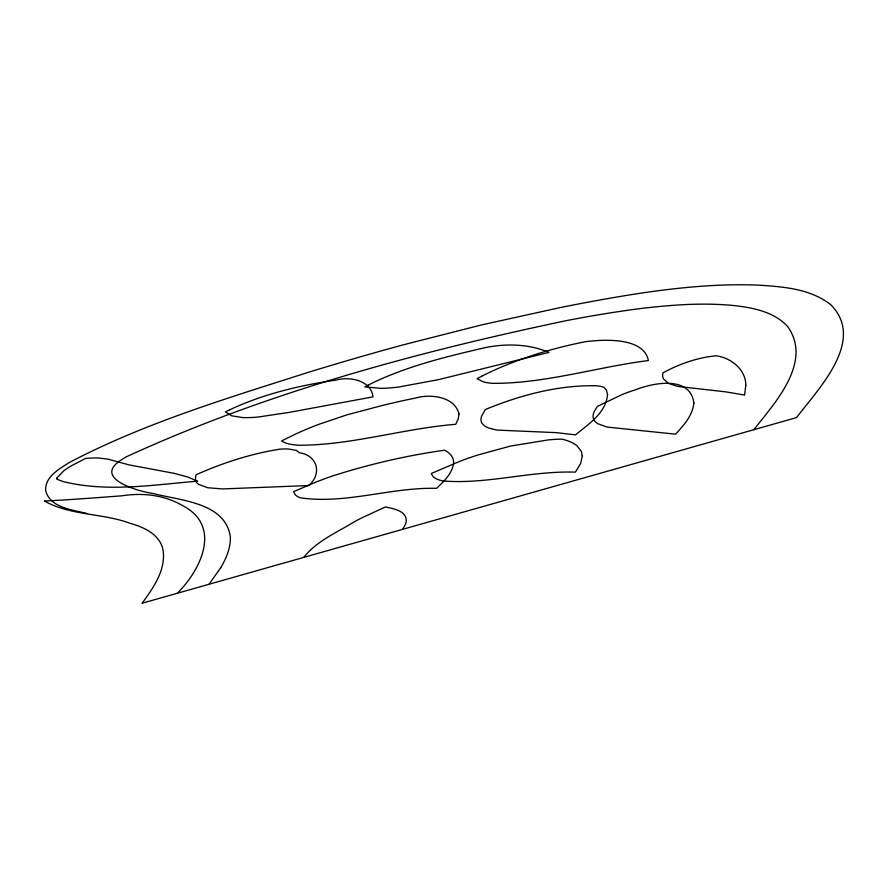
<?xml version="1.0" encoding="UTF-8"?>
<svg xmlns="http://www.w3.org/2000/svg" width="888" height="888" viewBox="0 0 888 888"><rect width="100%" height="100%" fill="white"/><g stroke="black" fill="none" stroke-linecap="round" stroke-linejoin="round"><path stroke-width="1.33" d="M220.624 567.832L209.002 584.26M303.818 557.364C316.483 541.103 336.419 532.745 353.613 522.211A80.819 16.25 -20 0 1 362.004 517.782L385.403 506.959C393.24 508.635 407.215 510.833 406.238 521.556A169.242 34.033 -20 0 1 403.807 527.306L402.353 529.415M177.389 593.228C201.265 569.33 222.044 525.94 182.528 505.538C164.114 494.927 142.535 492.496 121.789 495.837C96.004 497.702 70.23 499.855 44.4 500.976C70.085 515.617 102.153 513.02 129.726 523.187C143.634 527.061 159.962 534.199 163.037 550.005C166.134 570.007 153.236 587.978 142.069 603.252L796.514 417.604C818.336 388.855 866.233 340.326 830.724 304.684C810.755 288.966 784.126 286.802 759.695 285.214C721.078 283.439 682.439 287.19 644.244 292.651A765.523 153.935 -20 0 0 559.829 307.659L481.651 324.897L402.597 345.01A729.403 146.664 -20 0 0 309.956 371.817C228.383 397.902 145.41 422.61 69.275 462.526C59.13 469.108 44.655 476.745 45.688 490.909C50.561 507.969 72.305 509.645 86.802 513.497M753.745 429.737C774.935 402.908 812.698 362.215 787.8 326.684C774.569 312.121 754.056 307.914 735.342 305.705C703.152 302.32 670.684 304.895 638.661 308.78A611.521 122.966 -20 0 0 567.388 320.424C416.905 352.014 266.711 392.441 126.629 456.665A46.653 9.38 -20 0 0 119.469 461.15C93.518 479.376 140.681 491.963 153.491 493.562C179.942 500.632 225.186 502.275 230.314 536.574A719.003 144.578 -20 0 1 220.635 567.832M607.547 394.372C606.293 412.754 588.411 424.142 575.513 434.854L555.977 432.623L496.958 430.092L488.211 427.905L484.293 425.763L481.884 423.077A171.173 34.421 -20 0 1 481.618 416.106L485.37 409.523C520.357 395.093 558.175 384.992 596.27 385.747A121.989 24.531 -20 0 1 603.929 387.323L606.338 389.876L607.547 394.372M745.798 385.37L744.588 395.071L725.829 391.863L677.422 386.38L668.387 383.339L663.491 378.876A176.501 35.487 -20 0 1 663.025 372.76C679.364 364.036 697.224 357.62 715.728 355.811C730.325 357.276 746.031 369.419 745.798 385.37M582.273 455.833L580.685 463.458L575.38 472.15C531.046 470.607 487.357 484.537 443.168 480.963A166.611 33.5 -20 0 1 432.911 476.345L431.257 473.504L460.173 461.183A76.868 15.451 -20 0 1 477.311 455.156L510.7 446.02L548.584 439.871A142.79 28.716 -20 0 1 557.697 439.227L561.982 439.149A322.988 64.946 -20 0 1 576.934 445.709L581.318 451.382L582.273 455.833M458.996 413.919L458.241 418.825L455.733 424.298C402.997 428.538 351.637 445.321 298.59 445.243A184.97 37.196 -20 0 1 285.858 443.045L281.441 441.014L296.648 433.544A78.777 15.84 -20 0 1 318.426 424.475L346.931 414.829L381.884 405.594A250.993 50.472 -20 0 1 415.662 398.035C430.358 393.639 454.8 396.559 458.996 413.919M195.538 476.778L195.615 480.286A159.252 32.024 -20 0 0 198.635 484.382L207.792 487.756L222.389 488.944L308.669 485.547C322.511 473.926 317.327 455.067 299.278 452.769L296.281 450.36L288.789 449.039A102.508 20.613 -20 0 0 279.986 449.15C251.004 453.713 222.844 462.815 196.093 474.769L195.538 476.778M693.883 403.052C692.684 415.517 683.693 425.352 675.613 434.177L607.026 427.061L597.569 423.587L594.76 421.156L593.284 418.237A173.648 34.921 -20 0 1 594.572 410.867L597.424 406.371L622.455 394.416A44.644 8.98 -20 0 1 636.152 389.532C654.323 382.539 690.309 375.713 693.883 403.052M453.601 463.125C452.27 473.648 443.845 481.385 436.596 488.345C390.998 487.135 345.809 504.451 300.499 497.846A151.804 30.525 -20 0 1 295.16 494.649L293.562 491.652L316.428 481.906A83.627 16.817 -20 0 1 333.544 475.646C369.686 464.147 406.882 455.511 444.455 450.216C449.495 452.458 454.101 457.231 453.601 463.125M57.032 477.844L56.555 478.898A410.178 82.473 -20 0 0 63.958 481.773C107.726 492.396 153.335 484.837 197.547 481.174L187.901 477.056L174.226 473.348L128.816 464.835L107.97 459.14L98.535 458.008A130.913 26.329 -20 0 0 90.365 458.086L85.548 458.408L71.839 465.545A55.655 11.189 -20 0 0 63.803 470.807L57.032 477.844M481.673 376.246L477.067 378.699L483.183 381.751A163.803 32.934 -20 0 0 492.285 383.339C545.11 383.694 596.27 367.155 648.395 360.55C643.833 337.096 603.929 339.327 585.592 341.691C556.854 347.275 528.626 355.589 501.631 366.944A74.537 14.985 -20 0 0 486.458 373.848L481.673 376.246M368.875 384.781L364.835 386.913L380.996 388.345A152.181 30.603 -20 0 0 398.39 387.068L438.383 379.676L548.939 352.403C527.306 343.123 501.698 343.268 479.076 349.073C446.076 356.732 413.02 365.068 381.884 378.643A63.825 12.832 -20 0 0 368.875 384.781M229.692 409.812L225.397 411.921L231.735 415.828L242.579 417.549A136.264 27.395 -20 0 0 257.997 417.049L289.244 412.387L373.016 396.858C371.062 380.131 349.395 376.223 335.786 380.142C304.24 384.659 272.905 391.874 243.29 403.84A57.842 11.633 -20 0 0 229.681 409.812"/></g></svg>
